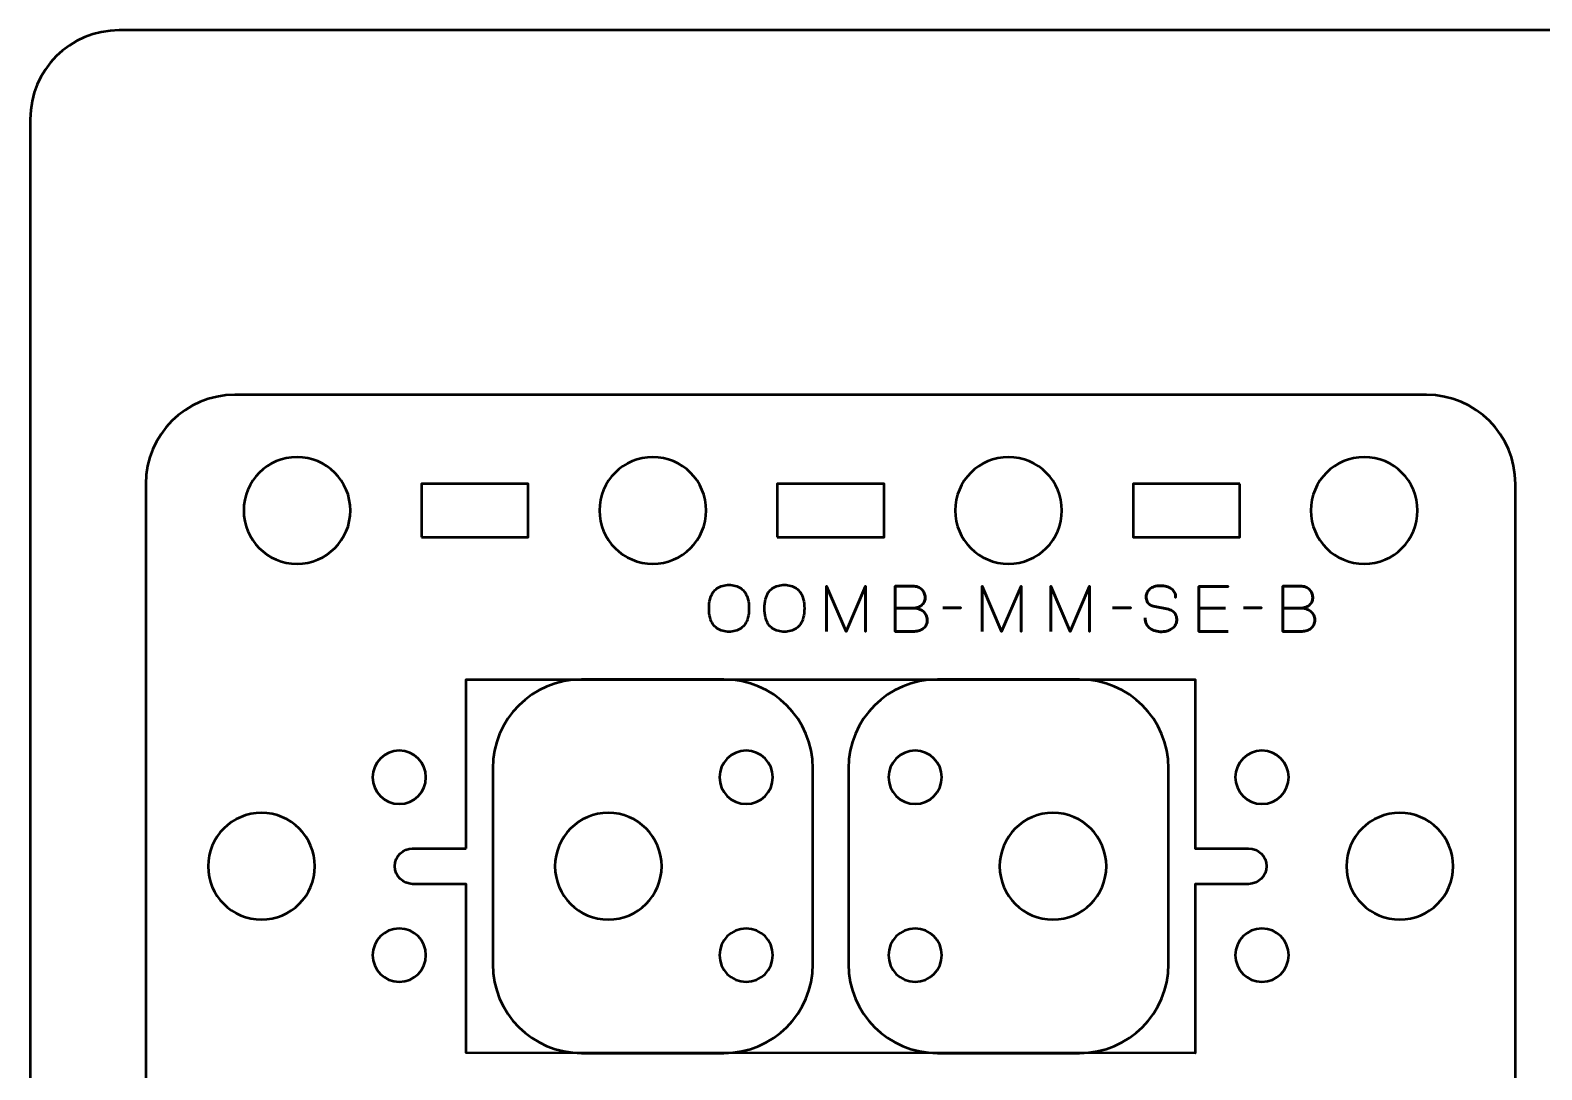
# Model space of a CAD drawing. Header units: centimetres. Extents: x -17.9 to -3.1, y -25.3 to -4.3.
# Drawn here: x -17.9 to -9.4, y -10.19 to -4.35 of the extents above; entities that cross this region are included whole.
import ezdxf

# ---------------------------------------------------------------- set-up
doc = ezdxf.new("R2010")
doc.units = ezdxf.units.CM
doc.header["$MEASUREMENT"] = 0
doc.layers.add('Layer 1', color=7, linetype='Continuous')

msp = doc.modelspace()

# ---------------------------------------------------------------- linework, layer by layer
at = {"layer": 'Layer 1', "color": 7, "lineweight": 53}
msp.add_open_spline([(-17.90003, -24.8499), (-17.90003, -24.8499), (-17.90003, -4.84994), (-17.90003, -4.84994), (-17.90003, -4.84994), (-17.90003, -4.57297), (-17.67694, -4.34998), (-17.39994, -4.34998), (-17.39994, -4.34998), (-17.39994, -4.34998), (-3.60007, -4.34998), (-3.60007, -4.34998), (-3.60007, -4.34998), (-3.32293, -4.34998), (-3.09997, -4.57297), (-3.09997, -4.84994), (-3.09997, -4.84994), (-3.09997, -4.84994), (-3.09997, -24.8499), (-3.09997, -24.8499), (-3.09997, -24.8499), (-3.09997, -25.1269), (-3.32293, -25.34999), (-3.60007, -25.34999), (-3.60007, -25.34999), (-3.60007, -25.34999), (-17.39994, -25.34999), (-17.39994, -25.34999), (-17.39994, -25.34999), (-17.67694, -25.34999), (-17.90003, -25.1269), (-17.90003, -24.8499)], degree=3, knots=[0, 0, 0, 0, 0.125, 0.125, 0.125, 0.125, 0.25, 0.25, 0.25, 0.25, 0.375, 0.375, 0.375, 0.375, 0.5, 0.5, 0.5, 0.5, 0.625, 0.625, 0.625, 0.625, 0.75, 0.75, 0.75, 0.75, 0.875, 0.875, 0.875, 0.875, 1, 1, 1, 1], dxfattribs=at)
at = {"layer": 'Layer 1', "color": 2, "lineweight": 53}
for points, knots in [([(-10.05011, -6.39998), (-9.77311, -6.39998), (-9.55001, -6.62307), (-9.55001, -6.90007), (-9.55001, -6.90007), (-9.55001, -6.90007), (-9.55001, -11.19993), (-9.55001, -11.19993), (-9.55001, -11.19993), (-9.55001, -11.47706), (-9.77311, -11.70002), (-10.05011, -11.70002), (-10.05011, -11.70002), (-12.8167, -11.70002), (-13.98332, -11.70002), (-16.74991, -11.70002), (-16.74991, -11.70002), (-17.02691, -11.70002), (-17.25001, -11.47693), (-17.25001, -11.19993), (-17.25001, -11.19993), (-17.25001, -11.19993), (-17.25001, -6.90007), (-17.25001, -6.90007), (-17.25001, -6.90007), (-17.25001, -6.62294), (-17.02691, -6.39998), (-16.74991, -6.39998), (-16.74991, -6.39998), (-13.98332, -6.39998), (-12.8167, -6.39998), (-10.05011, -6.39998)], [0, 0, 0, 0, 0.125, 0.125, 0.125, 0.125, 0.25, 0.25, 0.25, 0.25, 0.375, 0.375, 0.375, 0.375, 0.5, 0.5, 0.5, 0.5, 0.625, 0.625, 0.625, 0.625, 0.75, 0.75, 0.75, 0.75, 0.875, 0.875, 0.875, 0.875, 1, 1, 1, 1]), ([(-15.45001, -8.95002), (-15.45001, -8.95002), (-15.75006, -8.95002), (-15.75006, -8.95002), (-15.75006, -8.95002), (-15.80527, -8.95002), (-15.85006, -8.99481), (-15.85006, -9.05002), (-15.85006, -9.05002), (-15.85006, -9.10523), (-15.80527, -9.15002), (-15.75006, -9.15002), (-15.75006, -9.15002), (-15.75006, -9.15002), (-15.45001, -9.15002), (-15.45001, -9.15002), (-15.45001, -9.15002), (-15.45001, -9.15002), (-15.45001, -10.09999), (-15.45001, -10.09999), (-15.45001, -10.09999), (-15.45001, -10.09999), (-11.35001, -10.1), (-11.35001, -10.1), (-11.35001, -10.1), (-11.35001, -10.1), (-11.35001, -9.14998), (-11.35001, -9.14998), (-11.35001, -9.14998), (-11.35001, -9.14998), (-11.04996, -9.14998), (-11.04996, -9.14998), (-11.04996, -9.14998), (-10.99475, -9.14998), (-10.94996, -9.10519), (-10.94996, -9.04998), (-10.94996, -9.04998), (-10.94996, -8.99477), (-10.99475, -8.94998), (-11.04996, -8.94998), (-11.04996, -8.94998), (-11.04996, -8.94998), (-11.35001, -8.94998), (-11.35001, -8.94998), (-11.35001, -8.94998), (-11.35001, -8.94998), (-11.35001, -8.00001), (-11.35001, -8.00001), (-11.35001, -8.00001), (-11.35001, -8.00001), (-15.45001, -8), (-15.45001, -8), (-15.45001, -8), (-15.45001, -8), (-15.45001, -8.95002), (-15.45001, -8.95002)], [0, 0, 0, 0, 0.0714286, 0.0714286, 0.0714286, 0.0714286, 0.1428571, 0.1428571, 0.1428571, 0.1428571, 0.2142857, 0.2142857, 0.2142857, 0.2142857, 0.2857143, 0.2857143, 0.2857143, 0.2857143, 0.3571429, 0.3571429, 0.3571429, 0.3571429, 0.4285714, 0.4285714, 0.4285714, 0.4285714, 0.5, 0.5, 0.5, 0.5, 0.5714286, 0.5714286, 0.5714286, 0.5714286, 0.6428571, 0.6428571, 0.6428571, 0.6428571, 0.7142857, 0.7142857, 0.7142857, 0.7142857, 0.7857143, 0.7857143, 0.7857143, 0.7857143, 0.8571429, 0.8571429, 0.8571429, 0.8571429, 0.9285714, 0.9285714, 0.9285714, 0.9285714, 1, 1, 1, 1]), ([(-14.00011, -7.99998), (-13.72311, -7.99998), (-13.50001, -8.22307), (-13.50001, -8.50007), (-13.50001, -8.50007), (-13.50001, -8.50007), (-13.50001, -9.59993), (-13.50001, -9.59993), (-13.50001, -9.59993), (-13.50001, -9.87706), (-13.72311, -10.10002), (-14.00011, -10.10002), (-14.00011, -10.10002), (-14.00011, -10.10002), (-14.79991, -10.10002), (-14.79991, -10.10002), (-14.79991, -10.10002), (-15.07691, -10.10002), (-15.30001, -9.87693), (-15.30001, -9.59993), (-15.30001, -9.59993), (-15.30001, -9.59993), (-15.30001, -8.50007), (-15.30001, -8.50007), (-15.30001, -8.50007), (-15.30001, -8.22294), (-15.07691, -7.99998), (-14.79991, -7.99998), (-14.79991, -7.99998), (-14.79991, -7.99998), (-14.00011, -7.99998), (-14.00011, -7.99998)], [0, 0, 0, 0, 0.125, 0.125, 0.125, 0.125, 0.25, 0.25, 0.25, 0.25, 0.375, 0.375, 0.375, 0.375, 0.5, 0.5, 0.5, 0.5, 0.625, 0.625, 0.625, 0.625, 0.75, 0.75, 0.75, 0.75, 0.875, 0.875, 0.875, 0.875, 1, 1, 1, 1]), ([(-12.79991, -10.10002), (-13.07691, -10.10002), (-13.30001, -9.87693), (-13.30001, -9.59993), (-13.30001, -9.59993), (-13.30001, -9.59993), (-13.30001, -8.50007), (-13.30001, -8.50007), (-13.30001, -8.50007), (-13.30001, -8.22294), (-13.07691, -7.99998), (-12.79991, -7.99998), (-12.79991, -7.99998), (-12.79991, -7.99998), (-12.00011, -7.99998), (-12.00011, -7.99998), (-12.00011, -7.99998), (-11.72311, -7.99998), (-11.50001, -8.22307), (-11.50001, -8.50007), (-11.50001, -8.50007), (-11.50001, -8.50007), (-11.50001, -9.59993), (-11.50001, -9.59993), (-11.50001, -9.59993), (-11.50001, -9.87706), (-11.72311, -10.10002), (-12.00011, -10.10002), (-12.00011, -10.10002), (-12.00011, -10.10002), (-12.79991, -10.10002), (-12.79991, -10.10002)], [0, 0, 0, 0, 0.125, 0.125, 0.125, 0.125, 0.25, 0.25, 0.25, 0.25, 0.375, 0.375, 0.375, 0.375, 0.5, 0.5, 0.5, 0.5, 0.625, 0.625, 0.625, 0.625, 0.75, 0.75, 0.75, 0.75, 0.875, 0.875, 0.875, 0.875, 1, 1, 1, 1])]:
    msp.add_open_spline(points, degree=3, knots=knots, dxfattribs=at)
at = {"layer": 'Layer 1', "lineweight": 53}
for points in [[(-16.39998, -6.75001), (-16.23421, -6.75001), (-16.09998, -6.88433), (-16.09998, -7.05), (-16.09998, -7.05), (-16.09998, -7.21563), (-16.23421, -7.35), (-16.39998, -7.35), (-16.39998, -7.35), (-16.56564, -7.35), (-16.69998, -7.21563), (-16.69998, -7.05), (-16.69998, -7.05), (-16.69998, -6.88433), (-16.56564, -6.75001), (-16.39998, -6.75001)], [(-14.39992, -6.75001), (-14.23429, -6.75001), (-14.09991, -6.88433), (-14.09991, -7.05), (-14.09991, -7.05), (-14.09991, -7.21563), (-14.23429, -7.35), (-14.39992, -7.35), (-14.39992, -7.35), (-14.56569, -7.35), (-14.69992, -7.21563), (-14.69992, -7.05), (-14.69992, -7.05), (-14.69992, -6.88433), (-14.56569, -6.75001), (-14.39992, -6.75001)], [(-12.39992, -6.75001), (-12.23429, -6.75001), (-12.09991, -6.88433), (-12.09991, -7.05), (-12.09991, -7.05), (-12.09991, -7.21563), (-12.23429, -7.35), (-12.39992, -7.35), (-12.39992, -7.35), (-12.56569, -7.35), (-12.69992, -7.21563), (-12.69992, -7.05), (-12.69992, -7.05), (-12.69992, -6.88433), (-12.56569, -6.75001), (-12.39992, -6.75001)], [(-10.4001, -7.35001), (-10.56573, -7.35001), (-10.70011, -7.21578), (-10.70011, -7.05), (-10.70011, -7.05), (-10.70011, -6.88434), (-10.56573, -6.75), (-10.4001, -6.75), (-10.4001, -6.75), (-10.23433, -6.75), (-10.1001, -6.88434), (-10.1001, -7.05), (-10.1001, -7.05), (-10.1001, -7.21578), (-10.23433, -7.35001), (-10.4001, -7.35001)], [(-15.69996, -7.20007), (-15.69996, -7.20007), (-15.69996, -6.90007), (-15.69996, -6.90007), (-15.69996, -6.90007), (-15.69996, -6.90007), (-15.09997, -6.90007), (-15.09997, -6.90007), (-15.09997, -6.90007), (-15.09997, -6.90007), (-15.09997, -7.20007), (-15.09997, -7.20007), (-15.09997, -7.20007), (-15.09997, -7.20007), (-15.69996, -7.20007), (-15.69996, -7.20007)], [(-13.69996, -7.20007), (-13.69996, -7.20007), (-13.69996, -6.90007), (-13.69996, -6.90007), (-13.69996, -6.90007), (-13.69996, -6.90007), (-13.09997, -6.90007), (-13.09997, -6.90007), (-13.09997, -6.90007), (-13.09997, -6.90007), (-13.09997, -7.20007), (-13.09997, -7.20007), (-13.09997, -7.20007), (-13.09997, -7.20007), (-13.69996, -7.20007), (-13.69996, -7.20007)], [(-11.10006, -6.90007), (-11.10006, -6.90007), (-11.10006, -7.20008), (-11.10006, -7.20008), (-11.10006, -7.20008), (-11.10006, -7.20008), (-11.70005, -7.20008), (-11.70005, -7.20008), (-11.70005, -7.20008), (-11.70005, -7.20008), (-11.70005, -6.90007), (-11.70005, -6.90007), (-11.70005, -6.90007), (-11.70005, -6.90007), (-11.10006, -6.90007), (-11.10006, -6.90007)], [(-16.59998, -8.75001), (-16.43421, -8.75001), (-16.29998, -8.88433), (-16.29998, -9.05), (-16.29998, -9.05), (-16.29998, -9.21563), (-16.43421, -9.35), (-16.59998, -9.35), (-16.59998, -9.35), (-16.76564, -9.35), (-16.89998, -9.21563), (-16.89998, -9.05), (-16.89998, -9.05), (-16.89998, -8.88433), (-16.76564, -8.75001), (-16.59998, -8.75001)], [(-14.64998, -8.75001), (-14.48421, -8.75001), (-14.34998, -8.88433), (-14.34998, -9.05), (-14.34998, -9.05), (-14.34998, -9.21563), (-14.48421, -9.35), (-14.64998, -9.35), (-14.64998, -9.35), (-14.81564, -9.35), (-14.94998, -9.21563), (-14.94998, -9.05), (-14.94998, -9.05), (-14.94998, -8.88433), (-14.81564, -8.75001), (-14.64998, -8.75001)], [(-12.15004, -9.34999), (-12.31581, -9.34999), (-12.45004, -9.21567), (-12.45004, -9.05), (-12.45004, -9.05), (-12.45004, -8.88437), (-12.31581, -8.75), (-12.15004, -8.75), (-12.15004, -8.75), (-11.98438, -8.75), (-11.85004, -8.88437), (-11.85004, -9.05), (-11.85004, -9.05), (-11.85004, -9.21567), (-11.98438, -9.34999), (-12.15004, -9.34999)], [(-10.2001, -9.35001), (-10.36573, -9.35001), (-10.50011, -9.21578), (-10.50011, -9.05), (-10.50011, -9.05), (-10.50011, -8.88434), (-10.36573, -8.75), (-10.2001, -8.75), (-10.2001, -8.75), (-10.03433, -8.75), (-9.9001, -8.88434), (-9.9001, -9.05), (-9.9001, -9.05), (-9.9001, -9.21578), (-10.03433, -9.35001), (-10.2001, -9.35001)], [(-10.2001, -9.35001), (-10.36573, -9.35001), (-10.50011, -9.21578), (-10.50011, -9.05), (-10.50011, -9.05), (-10.50011, -8.88434), (-10.36573, -8.75), (-10.2001, -8.75), (-10.2001, -8.75), (-10.03433, -8.75), (-9.9001, -8.88434), (-9.9001, -9.05), (-9.9001, -9.05), (-9.9001, -9.21578), (-10.03433, -9.35001), (-10.2001, -9.35001)]]:
    msp.add_open_spline(points, degree=3, knots=[0, 0, 0, 0, 0.25, 0.25, 0.25, 0.25, 0.5, 0.5, 0.5, 0.5, 0.75, 0.75, 0.75, 0.75, 1, 1, 1, 1], dxfattribs=at)
at = {"layer": 'Layer 1', "color": 30, "lineweight": 53}
for points, knots in [([(-13.97156, -7.7316), (-13.95915, -7.73166), (-13.94739, -7.73019), (-13.93616, -7.7273), (-13.93616, -7.7273), (-13.92499, -7.72436), (-13.91476, -7.71978), (-13.90541, -7.71343), (-13.90541, -7.71343), (-13.89606, -7.70714), (-13.88795, -7.69885), (-13.88107, -7.68862), (-13.88107, -7.68862), (-13.87419, -7.67839), (-13.8689, -7.66598), (-13.86513, -7.6514), (-13.86513, -7.6514), (-13.86131, -7.63682), (-13.85943, -7.61982), (-13.85937, -7.60036), (-13.85937, -7.60036), (-13.85943, -7.5809), (-13.86131, -7.56391), (-13.86513, -7.54927), (-13.86513, -7.54927), (-13.8689, -7.53463), (-13.87419, -7.52216), (-13.88107, -7.51187), (-13.88107, -7.51187), (-13.88795, -7.50158), (-13.89606, -7.49323), (-13.90541, -7.48683), (-13.90541, -7.48683), (-13.91476, -7.48042), (-13.92499, -7.47577), (-13.93616, -7.47277), (-13.93616, -7.47277), (-13.94739, -7.46983), (-13.95915, -7.46836), (-13.97156, -7.46842), (-13.97156, -7.46842), (-13.98396, -7.46836), (-13.99572, -7.46983), (-14.00695, -7.47277), (-14.00695, -7.47277), (-14.01812, -7.47577), (-14.02835, -7.48042), (-14.0377, -7.48683), (-14.0377, -7.48683), (-14.04705, -7.49323), (-14.05516, -7.50158), (-14.06204, -7.51187), (-14.06204, -7.51187), (-14.06892, -7.52216), (-14.07421, -7.53463), (-14.07798, -7.54927), (-14.07798, -7.54927), (-14.0818, -7.56391), (-14.08368, -7.5809), (-14.08374, -7.60036), (-14.08374, -7.60036), (-14.08368, -7.61982), (-14.0818, -7.63682), (-14.07798, -7.6514), (-14.07798, -7.6514), (-14.07421, -7.66598), (-14.06892, -7.67839), (-14.06204, -7.68862), (-14.06204, -7.68862), (-14.05516, -7.69885), (-14.04705, -7.70714), (-14.0377, -7.71343), (-14.0377, -7.71343), (-14.02835, -7.71978), (-14.01812, -7.72436), (-14.00695, -7.7273), (-14.00695, -7.7273), (-13.99572, -7.73019), (-13.98396, -7.73166), (-13.97156, -7.7316)], [0, 0, 0, 0, 0.05, 0.05, 0.05, 0.05, 0.1, 0.1, 0.1, 0.1, 0.15, 0.15, 0.15, 0.15, 0.2, 0.2, 0.2, 0.2, 0.25, 0.25, 0.25, 0.25, 0.3, 0.3, 0.3, 0.3, 0.35, 0.35, 0.35, 0.35, 0.4, 0.4, 0.4, 0.4, 0.45, 0.45, 0.45, 0.45, 0.5, 0.5, 0.5, 0.5, 0.55, 0.55, 0.55, 0.55, 0.6, 0.6, 0.6, 0.6, 0.65, 0.65, 0.65, 0.65, 0.7, 0.7, 0.7, 0.7, 0.75, 0.75, 0.75, 0.75, 0.8, 0.8, 0.8, 0.8, 0.85, 0.85, 0.85, 0.85, 0.9, 0.9, 0.9, 0.9, 0.95, 0.95, 0.95, 0.95, 1, 1, 1, 1]), ([(-13.97156, -7.7316), (-13.95915, -7.73166), (-13.94739, -7.73019), (-13.93616, -7.7273), (-13.93616, -7.7273), (-13.92499, -7.72436), (-13.91476, -7.71978), (-13.90541, -7.71343), (-13.90541, -7.71343), (-13.89606, -7.70714), (-13.88795, -7.69885), (-13.88107, -7.68862), (-13.88107, -7.68862), (-13.87419, -7.67839), (-13.8689, -7.66598), (-13.86513, -7.6514), (-13.86513, -7.6514), (-13.86131, -7.63682), (-13.85943, -7.61982), (-13.85937, -7.60036), (-13.85937, -7.60036), (-13.85943, -7.5809), (-13.86131, -7.56391), (-13.86513, -7.54927), (-13.86513, -7.54927), (-13.8689, -7.53463), (-13.87419, -7.52216), (-13.88107, -7.51187), (-13.88107, -7.51187), (-13.88795, -7.50158), (-13.89606, -7.49323), (-13.90541, -7.48683), (-13.90541, -7.48683), (-13.91476, -7.48042), (-13.92499, -7.47577), (-13.93616, -7.47277), (-13.93616, -7.47277), (-13.94739, -7.46983), (-13.95915, -7.46836), (-13.97156, -7.46842), (-13.97156, -7.46842), (-13.98396, -7.46836), (-13.99572, -7.46983), (-14.00695, -7.47277), (-14.00695, -7.47277), (-14.01812, -7.47577), (-14.02835, -7.48042), (-14.0377, -7.48683), (-14.0377, -7.48683), (-14.04705, -7.49323), (-14.05516, -7.50158), (-14.06204, -7.51187), (-14.06204, -7.51187), (-14.06892, -7.52216), (-14.07421, -7.53463), (-14.07798, -7.54927), (-14.07798, -7.54927), (-14.0818, -7.56391), (-14.08368, -7.5809), (-14.08374, -7.60036), (-14.08374, -7.60036), (-14.08368, -7.61982), (-14.0818, -7.63682), (-14.07798, -7.6514), (-14.07798, -7.6514), (-14.07421, -7.66598), (-14.06892, -7.67839), (-14.06204, -7.68862), (-14.06204, -7.68862), (-14.05516, -7.69885), (-14.04705, -7.70714), (-14.0377, -7.71343), (-14.0377, -7.71343), (-14.02835, -7.71978), (-14.01812, -7.72436), (-14.00695, -7.7273), (-14.00695, -7.7273), (-13.99572, -7.73019), (-13.98396, -7.73166), (-13.97156, -7.7316)], [0, 0, 0, 0, 0.05, 0.05, 0.05, 0.05, 0.1, 0.1, 0.1, 0.1, 0.15, 0.15, 0.15, 0.15, 0.2, 0.2, 0.2, 0.2, 0.25, 0.25, 0.25, 0.25, 0.3, 0.3, 0.3, 0.3, 0.35, 0.35, 0.35, 0.35, 0.4, 0.4, 0.4, 0.4, 0.45, 0.45, 0.45, 0.45, 0.5, 0.5, 0.5, 0.5, 0.55, 0.55, 0.55, 0.55, 0.6, 0.6, 0.6, 0.6, 0.65, 0.65, 0.65, 0.65, 0.7, 0.7, 0.7, 0.7, 0.75, 0.75, 0.75, 0.75, 0.8, 0.8, 0.8, 0.8, 0.85, 0.85, 0.85, 0.85, 0.9, 0.9, 0.9, 0.9, 0.95, 0.95, 0.95, 0.95, 1, 1, 1, 1]), ([(-13.66006, -7.7316), (-13.64765, -7.73166), (-13.63589, -7.73019), (-13.62466, -7.7273), (-13.62466, -7.7273), (-13.61349, -7.72436), (-13.60326, -7.71978), (-13.59391, -7.71343), (-13.59391, -7.71343), (-13.58456, -7.70714), (-13.57645, -7.69885), (-13.56957, -7.68862), (-13.56957, -7.68862), (-13.56269, -7.67839), (-13.5574, -7.66598), (-13.55363, -7.6514), (-13.55363, -7.6514), (-13.54981, -7.63682), (-13.54793, -7.61982), (-13.54787, -7.60036), (-13.54787, -7.60036), (-13.54793, -7.5809), (-13.54981, -7.56391), (-13.55363, -7.54927), (-13.55363, -7.54927), (-13.5574, -7.53463), (-13.56269, -7.52216), (-13.56957, -7.51187), (-13.56957, -7.51187), (-13.57645, -7.50158), (-13.58456, -7.49323), (-13.59391, -7.48683), (-13.59391, -7.48683), (-13.60326, -7.48042), (-13.61349, -7.47577), (-13.62466, -7.47277), (-13.62466, -7.47277), (-13.63589, -7.46983), (-13.64765, -7.46836), (-13.66006, -7.46842), (-13.66006, -7.46842), (-13.67246, -7.46836), (-13.68422, -7.46983), (-13.69545, -7.47277), (-13.69545, -7.47277), (-13.70662, -7.47577), (-13.71685, -7.48042), (-13.7262, -7.48683), (-13.7262, -7.48683), (-13.73555, -7.49323), (-13.74366, -7.50158), (-13.75054, -7.51187), (-13.75054, -7.51187), (-13.75742, -7.52216), (-13.76271, -7.53463), (-13.76648, -7.54927), (-13.76648, -7.54927), (-13.7703, -7.56391), (-13.77218, -7.5809), (-13.77224, -7.60036), (-13.77224, -7.60036), (-13.77218, -7.61982), (-13.7703, -7.63682), (-13.76648, -7.6514), (-13.76648, -7.6514), (-13.76271, -7.66598), (-13.75742, -7.67839), (-13.75054, -7.68862), (-13.75054, -7.68862), (-13.74366, -7.69885), (-13.73555, -7.70714), (-13.7262, -7.71343), (-13.7262, -7.71343), (-13.71685, -7.71978), (-13.70662, -7.72436), (-13.69545, -7.7273), (-13.69545, -7.7273), (-13.68422, -7.73019), (-13.67246, -7.73166), (-13.66006, -7.7316)], [0, 0, 0, 0, 0.05, 0.05, 0.05, 0.05, 0.1, 0.1, 0.1, 0.1, 0.15, 0.15, 0.15, 0.15, 0.2, 0.2, 0.2, 0.2, 0.25, 0.25, 0.25, 0.25, 0.3, 0.3, 0.3, 0.3, 0.35, 0.35, 0.35, 0.35, 0.4, 0.4, 0.4, 0.4, 0.45, 0.45, 0.45, 0.45, 0.5, 0.5, 0.5, 0.5, 0.55, 0.55, 0.55, 0.55, 0.6, 0.6, 0.6, 0.6, 0.65, 0.65, 0.65, 0.65, 0.7, 0.7, 0.7, 0.7, 0.75, 0.75, 0.75, 0.75, 0.8, 0.8, 0.8, 0.8, 0.85, 0.85, 0.85, 0.85, 0.9, 0.9, 0.9, 0.9, 0.95, 0.95, 0.95, 0.95, 1, 1, 1, 1]), ([(-13.66006, -7.7316), (-13.64765, -7.73166), (-13.63589, -7.73019), (-13.62466, -7.7273), (-13.62466, -7.7273), (-13.61349, -7.72436), (-13.60326, -7.71978), (-13.59391, -7.71343), (-13.59391, -7.71343), (-13.58456, -7.70714), (-13.57645, -7.69885), (-13.56957, -7.68862), (-13.56957, -7.68862), (-13.56269, -7.67839), (-13.5574, -7.66598), (-13.55363, -7.6514), (-13.55363, -7.6514), (-13.54981, -7.63682), (-13.54793, -7.61982), (-13.54787, -7.60036), (-13.54787, -7.60036), (-13.54793, -7.5809), (-13.54981, -7.56391), (-13.55363, -7.54927), (-13.55363, -7.54927), (-13.5574, -7.53463), (-13.56269, -7.52216), (-13.56957, -7.51187), (-13.56957, -7.51187), (-13.57645, -7.50158), (-13.58456, -7.49323), (-13.59391, -7.48683), (-13.59391, -7.48683), (-13.60326, -7.48042), (-13.61349, -7.47577), (-13.62466, -7.47277), (-13.62466, -7.47277), (-13.63589, -7.46983), (-13.64765, -7.46836), (-13.66006, -7.46842), (-13.66006, -7.46842), (-13.67246, -7.46836), (-13.68422, -7.46983), (-13.69545, -7.47277), (-13.69545, -7.47277), (-13.70662, -7.47577), (-13.71685, -7.48042), (-13.7262, -7.48683), (-13.7262, -7.48683), (-13.73555, -7.49323), (-13.74366, -7.50158), (-13.75054, -7.51187), (-13.75054, -7.51187), (-13.75742, -7.52216), (-13.76271, -7.53463), (-13.76648, -7.54927), (-13.76648, -7.54927), (-13.7703, -7.56391), (-13.77218, -7.5809), (-13.77224, -7.60036), (-13.77224, -7.60036), (-13.77218, -7.61982), (-13.7703, -7.63682), (-13.76648, -7.6514), (-13.76648, -7.6514), (-13.76271, -7.66598), (-13.75742, -7.67839), (-13.75054, -7.68862), (-13.75054, -7.68862), (-13.74366, -7.69885), (-13.73555, -7.70714), (-13.7262, -7.71343), (-13.7262, -7.71343), (-13.71685, -7.71978), (-13.70662, -7.72436), (-13.69545, -7.7273), (-13.69545, -7.7273), (-13.68422, -7.73019), (-13.67246, -7.73166), (-13.66006, -7.7316)], [0, 0, 0, 0, 0.05, 0.05, 0.05, 0.05, 0.1, 0.1, 0.1, 0.1, 0.15, 0.15, 0.15, 0.15, 0.2, 0.2, 0.2, 0.2, 0.25, 0.25, 0.25, 0.25, 0.3, 0.3, 0.3, 0.3, 0.35, 0.35, 0.35, 0.35, 0.4, 0.4, 0.4, 0.4, 0.45, 0.45, 0.45, 0.45, 0.5, 0.5, 0.5, 0.5, 0.55, 0.55, 0.55, 0.55, 0.6, 0.6, 0.6, 0.6, 0.65, 0.65, 0.65, 0.65, 0.7, 0.7, 0.7, 0.7, 0.75, 0.75, 0.75, 0.75, 0.8, 0.8, 0.8, 0.8, 0.85, 0.85, 0.85, 0.85, 0.9, 0.9, 0.9, 0.9, 0.95, 0.95, 0.95, 0.95, 1, 1, 1, 1]), ([(-13.42264, -7.72948), (-13.42264, -7.72948), (-13.42264, -7.47513), (-13.42264, -7.47513), (-13.42264, -7.47513), (-13.42264, -7.47513), (-13.31328, -7.72948), (-13.31328, -7.72948), (-13.31328, -7.72948), (-13.31328, -7.72948), (-13.20356, -7.47513), (-13.20356, -7.47513), (-13.20356, -7.47513), (-13.20356, -7.47513), (-13.20356, -7.72948), (-13.20356, -7.72948), (-13.20356, -7.72948), (-13.20356, -7.72948), (-13.20356, -7.47513), (-13.20356, -7.47513), (-13.20356, -7.47513), (-13.20356, -7.47513), (-13.31328, -7.72948), (-13.31328, -7.72948), (-13.31328, -7.72948), (-13.31328, -7.72948), (-13.42264, -7.47513), (-13.42264, -7.47513), (-13.42264, -7.47513), (-13.42264, -7.47513), (-13.42264, -7.72948), (-13.42264, -7.72948)], [0, 0, 0, 0, 0.125, 0.125, 0.125, 0.125, 0.25, 0.25, 0.25, 0.25, 0.375, 0.375, 0.375, 0.375, 0.5, 0.5, 0.5, 0.5, 0.625, 0.625, 0.625, 0.625, 0.75, 0.75, 0.75, 0.75, 0.875, 0.875, 0.875, 0.875, 1, 1, 1, 1]), ([(-13.03705, -7.5986), (-13.03705, -7.5986), (-12.93933, -7.5986), (-12.93933, -7.5986), (-12.93933, -7.5986), (-12.92663, -7.59854), (-12.91581, -7.59678), (-12.9067, -7.59331), (-12.9067, -7.59331), (-12.89764, -7.5899), (-12.89029, -7.58525), (-12.88459, -7.57943), (-12.88459, -7.57943), (-12.87889, -7.57361), (-12.87477, -7.56702), (-12.87218, -7.55973), (-12.87218, -7.55973), (-12.86966, -7.5525), (-12.86848, -7.54498), (-12.86877, -7.53721), (-12.86877, -7.53721), (-12.86913, -7.52945), (-12.87077, -7.52193), (-12.87371, -7.51458), (-12.87371, -7.51458), (-12.87659, -7.50723), (-12.88094, -7.50058), (-12.88665, -7.49465), (-12.88665, -7.49465), (-12.89235, -7.48871), (-12.89947, -7.484), (-12.90811, -7.48053), (-12.90811, -7.48053), (-12.91675, -7.47701), (-12.92692, -7.47518), (-12.93862, -7.47513), (-12.93862, -7.47513), (-12.93862, -7.47513), (-13.03705, -7.47513), (-13.03705, -7.47513), (-13.03705, -7.47513), (-13.03705, -7.47513), (-13.03705, -7.72948), (-13.03705, -7.72948), (-13.03705, -7.72948), (-13.03705, -7.72948), (-12.92875, -7.72948), (-12.92875, -7.72948), (-12.92875, -7.72948), (-12.91863, -7.72948), (-12.90923, -7.72801), (-12.90052, -7.72513), (-12.90052, -7.72513), (-12.89182, -7.72219), (-12.88424, -7.71801), (-12.87765, -7.71243), (-12.87765, -7.71243), (-12.87113, -7.7069), (-12.86601, -7.7002), (-12.86236, -7.69226), (-12.86236, -7.69226), (-12.85872, -7.68432), (-12.85684, -7.67533), (-12.85678, -7.66527), (-12.85678, -7.66527), (-12.85701, -7.65516), (-12.85913, -7.64605), (-12.86319, -7.63787), (-12.86319, -7.63787), (-12.86724, -7.6297), (-12.87289, -7.62271), (-12.88018, -7.61683), (-12.88018, -7.61683), (-12.88747, -7.611), (-12.89617, -7.60648), (-12.90617, -7.60336), (-12.90617, -7.60336), (-12.91616, -7.60024), (-12.92722, -7.59866), (-12.93933, -7.5986), (-12.93933, -7.5986), (-12.92722, -7.59866), (-12.91616, -7.60024), (-12.90617, -7.60336), (-12.90617, -7.60336), (-12.89617, -7.60648), (-12.88747, -7.611), (-12.88018, -7.61683), (-12.88018, -7.61683), (-12.87289, -7.62271), (-12.86724, -7.6297), (-12.86319, -7.63787), (-12.86319, -7.63787), (-12.85913, -7.64605), (-12.85701, -7.65516), (-12.85678, -7.66527), (-12.85678, -7.66527), (-12.85684, -7.67533), (-12.85872, -7.68432), (-12.86236, -7.69226), (-12.86236, -7.69226), (-12.86601, -7.7002), (-12.87113, -7.7069), (-12.87765, -7.71243), (-12.87765, -7.71243), (-12.88424, -7.71801), (-12.89182, -7.72219), (-12.90052, -7.72513), (-12.90052, -7.72513), (-12.90923, -7.72801), (-12.91863, -7.72948), (-12.92875, -7.72948), (-12.92875, -7.72948), (-12.92875, -7.72948), (-13.03705, -7.72948), (-13.03705, -7.72948), (-13.03705, -7.72948), (-13.03705, -7.72948), (-13.03705, -7.47513), (-13.03705, -7.47513), (-13.03705, -7.47513), (-13.03705, -7.47513), (-12.93862, -7.47513), (-12.93862, -7.47513), (-12.93862, -7.47513), (-12.92692, -7.47518), (-12.91675, -7.47701), (-12.90811, -7.48053), (-12.90811, -7.48053), (-12.89947, -7.484), (-12.89235, -7.48871), (-12.88665, -7.49465), (-12.88665, -7.49465), (-12.88094, -7.50058), (-12.87659, -7.50723), (-12.87371, -7.51458), (-12.87371, -7.51458), (-12.87077, -7.52193), (-12.86913, -7.52945), (-12.86877, -7.53721), (-12.86877, -7.53721), (-12.86848, -7.54498), (-12.86966, -7.5525), (-12.87218, -7.55973), (-12.87218, -7.55973), (-12.87477, -7.56702), (-12.87889, -7.57361), (-12.88459, -7.57943), (-12.88459, -7.57943), (-12.89029, -7.58525), (-12.89764, -7.5899), (-12.9067, -7.59331), (-12.9067, -7.59331), (-12.91581, -7.59678), (-12.92663, -7.59854), (-12.93933, -7.5986), (-12.93933, -7.5986), (-12.93933, -7.5986), (-13.03705, -7.5986), (-13.03705, -7.5986)], [0, 0, 0, 0, 0.025, 0.025, 0.025, 0.025, 0.05, 0.05, 0.05, 0.05, 0.075, 0.075, 0.075, 0.075, 0.1, 0.1, 0.1, 0.1, 0.125, 0.125, 0.125, 0.125, 0.15, 0.15, 0.15, 0.15, 0.175, 0.175, 0.175, 0.175, 0.2, 0.2, 0.2, 0.2, 0.225, 0.225, 0.225, 0.225, 0.25, 0.25, 0.25, 0.25, 0.275, 0.275, 0.275, 0.275, 0.3, 0.3, 0.3, 0.3, 0.325, 0.325, 0.325, 0.325, 0.35, 0.35, 0.35, 0.35, 0.375, 0.375, 0.375, 0.375, 0.4, 0.4, 0.4, 0.4, 0.425, 0.425, 0.425, 0.425, 0.45, 0.45, 0.45, 0.45, 0.475, 0.475, 0.475, 0.475, 0.5, 0.5, 0.5, 0.5, 0.525, 0.525, 0.525, 0.525, 0.55, 0.55, 0.55, 0.55, 0.575, 0.575, 0.575, 0.575, 0.6, 0.6, 0.6, 0.6, 0.625, 0.625, 0.625, 0.625, 0.65, 0.65, 0.65, 0.65, 0.675, 0.675, 0.675, 0.675, 0.7, 0.7, 0.7, 0.7, 0.725, 0.725, 0.725, 0.725, 0.75, 0.75, 0.75, 0.75, 0.775, 0.775, 0.775, 0.775, 0.8, 0.8, 0.8, 0.8, 0.825, 0.825, 0.825, 0.825, 0.85, 0.85, 0.85, 0.85, 0.875, 0.875, 0.875, 0.875, 0.9, 0.9, 0.9, 0.9, 0.925, 0.925, 0.925, 0.925, 0.95, 0.95, 0.95, 0.95, 0.975, 0.975, 0.975, 0.975, 1, 1, 1, 1]), ([(-12.54845, -7.72948), (-12.54845, -7.72948), (-12.54845, -7.47513), (-12.54845, -7.47513), (-12.54845, -7.47513), (-12.54845, -7.47513), (-12.43909, -7.72948), (-12.43909, -7.72948), (-12.43909, -7.72948), (-12.43909, -7.72948), (-12.32937, -7.47513), (-12.32937, -7.47513), (-12.32937, -7.47513), (-12.32937, -7.47513), (-12.32937, -7.72948), (-12.32937, -7.72948), (-12.32937, -7.72948), (-12.32937, -7.72948), (-12.32937, -7.47513), (-12.32937, -7.47513), (-12.32937, -7.47513), (-12.32937, -7.47513), (-12.43909, -7.72948), (-12.43909, -7.72948), (-12.43909, -7.72948), (-12.43909, -7.72948), (-12.54845, -7.47513), (-12.54845, -7.47513), (-12.54845, -7.47513), (-12.54845, -7.47513), (-12.54845, -7.72948), (-12.54845, -7.72948)], [0, 0, 0, 0, 0.125, 0.125, 0.125, 0.125, 0.25, 0.25, 0.25, 0.25, 0.375, 0.375, 0.375, 0.375, 0.5, 0.5, 0.5, 0.5, 0.625, 0.625, 0.625, 0.625, 0.75, 0.75, 0.75, 0.75, 0.875, 0.875, 0.875, 0.875, 1, 1, 1, 1]), ([(-12.16286, -7.72948), (-12.16286, -7.72948), (-12.16286, -7.47513), (-12.16286, -7.47513), (-12.16286, -7.47513), (-12.16286, -7.47513), (-12.0535, -7.72948), (-12.0535, -7.72948), (-12.0535, -7.72948), (-12.0535, -7.72948), (-11.94378, -7.47513), (-11.94378, -7.47513), (-11.94378, -7.47513), (-11.94378, -7.47513), (-11.94378, -7.72948), (-11.94378, -7.72948), (-11.94378, -7.72948), (-11.94378, -7.72948), (-11.94378, -7.47513), (-11.94378, -7.47513), (-11.94378, -7.47513), (-11.94378, -7.47513), (-12.0535, -7.72948), (-12.0535, -7.72948), (-12.0535, -7.72948), (-12.0535, -7.72948), (-12.16286, -7.47513), (-12.16286, -7.47513), (-12.16286, -7.47513), (-12.16286, -7.47513), (-12.16286, -7.72948), (-12.16286, -7.72948)], [0, 0, 0, 0, 0.125, 0.125, 0.125, 0.125, 0.25, 0.25, 0.25, 0.25, 0.375, 0.375, 0.375, 0.375, 0.5, 0.5, 0.5, 0.5, 0.625, 0.625, 0.625, 0.625, 0.75, 0.75, 0.75, 0.75, 0.875, 0.875, 0.875, 0.875, 1, 1, 1, 1]), ([(-11.63192, -7.65257), (-11.6318, -7.66663), (-11.62933, -7.67868), (-11.62439, -7.68873), (-11.62439, -7.68873), (-11.61951, -7.69873), (-11.61269, -7.7069), (-11.60411, -7.71325), (-11.60411, -7.71325), (-11.59547, -7.71954), (-11.58553, -7.72419), (-11.5743, -7.72719), (-11.5743, -7.72719), (-11.56313, -7.73013), (-11.55113, -7.7316), (-11.53843, -7.7316), (-11.53843, -7.7316), (-11.52562, -7.73154), (-11.51409, -7.72966), (-11.5038, -7.72607), (-11.5038, -7.72607), (-11.49357, -7.72248), (-11.48481, -7.71766), (-11.47746, -7.71161), (-11.47746, -7.71161), (-11.47017, -7.70555), (-11.46453, -7.69879), (-11.46053, -7.69126), (-11.46053, -7.69126), (-11.45653, -7.68374), (-11.45441, -7.67603), (-11.45412, -7.6681), (-11.45412, -7.6681), (-11.45377, -7.65769), (-11.45529, -7.64816), (-11.45865, -7.63958), (-11.45865, -7.63958), (-11.462, -7.631), (-11.46717, -7.62382), (-11.47417, -7.61794), (-11.47417, -7.61794), (-11.48111, -7.61206), (-11.48987, -7.60795), (-11.50033, -7.60565), (-11.50033, -7.60565), (-11.50033, -7.60565), (-11.58676, -7.58696), (-11.58676, -7.58696), (-11.58676, -7.58696), (-11.59488, -7.58525), (-11.60187, -7.58237), (-11.60764, -7.57837), (-11.60764, -7.57837), (-11.6134, -7.57432), (-11.61787, -7.56873), (-11.62092, -7.56156), (-11.62092, -7.56156), (-11.62398, -7.55444), (-11.62557, -7.54539), (-11.62557, -7.53439), (-11.62557, -7.53439), (-11.62557, -7.52604), (-11.62386, -7.51816), (-11.6204, -7.51076), (-11.6204, -7.51076), (-11.61699, -7.50335), (-11.61193, -7.49682), (-11.60528, -7.49106), (-11.60528, -7.49106), (-11.59864, -7.48536), (-11.59041, -7.48089), (-11.58065, -7.47765), (-11.58065, -7.47765), (-11.57083, -7.47436), (-11.5596, -7.47271), (-11.5469, -7.47266), (-11.5469, -7.47266), (-11.53414, -7.47266), (-11.52244, -7.47413), (-11.51174, -7.47707), (-11.51174, -7.47707), (-11.5011, -7.48001), (-11.49187, -7.48424), (-11.4841, -7.48988), (-11.4841, -7.48988), (-11.47634, -7.49553), (-11.47035, -7.50247), (-11.46623, -7.51058), (-11.46623, -7.51058), (-11.46211, -7.51875), (-11.46017, -7.5281), (-11.46047, -7.53863), (-11.46047, -7.53863), (-11.46017, -7.5281), (-11.46211, -7.51875), (-11.46623, -7.51058), (-11.46623, -7.51058), (-11.47035, -7.50247), (-11.47634, -7.49553), (-11.4841, -7.48988), (-11.4841, -7.48988), (-11.49187, -7.48424), (-11.5011, -7.48001), (-11.51174, -7.47707), (-11.51174, -7.47707), (-11.52244, -7.47413), (-11.53414, -7.47266), (-11.5469, -7.47266), (-11.5469, -7.47266), (-11.5596, -7.47271), (-11.57083, -7.47436), (-11.58065, -7.47765), (-11.58065, -7.47765), (-11.59041, -7.48089), (-11.59864, -7.48536), (-11.60528, -7.49106), (-11.60528, -7.49106), (-11.61193, -7.49682), (-11.61699, -7.50335), (-11.6204, -7.51076), (-11.6204, -7.51076), (-11.62386, -7.51816), (-11.62557, -7.52604), (-11.62557, -7.53439), (-11.62557, -7.53439), (-11.62557, -7.54539), (-11.62404, -7.55444), (-11.6211, -7.5615), (-11.6211, -7.5615), (-11.6181, -7.56861), (-11.61369, -7.57414), (-11.60793, -7.5782), (-11.60793, -7.5782), (-11.60217, -7.58219), (-11.59511, -7.58513), (-11.58676, -7.58696), (-11.58676, -7.58696), (-11.58676, -7.58696), (-11.50033, -7.60565), (-11.50033, -7.60565), (-11.50033, -7.60565), (-11.48963, -7.60795), (-11.48081, -7.61206), (-11.47387, -7.61794), (-11.47387, -7.61794), (-11.46688, -7.62382), (-11.46176, -7.631), (-11.45847, -7.63958), (-11.45847, -7.63958), (-11.45524, -7.64816), (-11.45377, -7.65769), (-11.45412, -7.6681), (-11.45412, -7.6681), (-11.45441, -7.67603), (-11.45653, -7.68374), (-11.46053, -7.69126), (-11.46053, -7.69126), (-11.46453, -7.69879), (-11.47017, -7.70555), (-11.47746, -7.71161), (-11.47746, -7.71161), (-11.48481, -7.71766), (-11.49357, -7.72248), (-11.5038, -7.72607), (-11.5038, -7.72607), (-11.51409, -7.72966), (-11.52562, -7.73154), (-11.53843, -7.7316), (-11.53843, -7.7316), (-11.55113, -7.7316), (-11.56313, -7.73013), (-11.5743, -7.72719), (-11.5743, -7.72719), (-11.58553, -7.72419), (-11.59547, -7.71954), (-11.60411, -7.71325), (-11.60411, -7.71325), (-11.61269, -7.7069), (-11.61951, -7.69873), (-11.62439, -7.68873), (-11.62439, -7.68873), (-11.62933, -7.67868), (-11.6318, -7.66663), (-11.63192, -7.65257)], [0, 0, 0, 0, 0.0217391, 0.0217391, 0.0217391, 0.0217391, 0.0434783, 0.0434783, 0.0434783, 0.0434783, 0.0652174, 0.0652174, 0.0652174, 0.0652174, 0.0869565, 0.0869565, 0.0869565, 0.0869565, 0.1086957, 0.1086957, 0.1086957, 0.1086957, 0.1304348, 0.1304348, 0.1304348, 0.1304348, 0.1521739, 0.1521739, 0.1521739, 0.1521739, 0.173913, 0.173913, 0.173913, 0.173913, 0.1956522, 0.1956522, 0.1956522, 0.1956522, 0.2173913, 0.2173913, 0.2173913, 0.2173913, 0.2391304, 0.2391304, 0.2391304, 0.2391304, 0.2608696, 0.2608696, 0.2608696, 0.2608696, 0.2826087, 0.2826087, 0.2826087, 0.2826087, 0.3043478, 0.3043478, 0.3043478, 0.3043478, 0.326087, 0.326087, 0.326087, 0.326087, 0.3478261, 0.3478261, 0.3478261, 0.3478261, 0.3695652, 0.3695652, 0.3695652, 0.3695652, 0.3913043, 0.3913043, 0.3913043, 0.3913043, 0.4130435, 0.4130435, 0.4130435, 0.4130435, 0.4347826, 0.4347826, 0.4347826, 0.4347826, 0.4565217, 0.4565217, 0.4565217, 0.4565217, 0.4782609, 0.4782609, 0.4782609, 0.4782609, 0.5, 0.5, 0.5, 0.5, 0.5217391, 0.5217391, 0.5217391, 0.5217391, 0.5434783, 0.5434783, 0.5434783, 0.5434783, 0.5652174, 0.5652174, 0.5652174, 0.5652174, 0.5869565, 0.5869565, 0.5869565, 0.5869565, 0.6086957, 0.6086957, 0.6086957, 0.6086957, 0.6304348, 0.6304348, 0.6304348, 0.6304348, 0.6521739, 0.6521739, 0.6521739, 0.6521739, 0.673913, 0.673913, 0.673913, 0.673913, 0.6956522, 0.6956522, 0.6956522, 0.6956522, 0.7173913, 0.7173913, 0.7173913, 0.7173913, 0.7391304, 0.7391304, 0.7391304, 0.7391304, 0.7608696, 0.7608696, 0.7608696, 0.7608696, 0.7826087, 0.7826087, 0.7826087, 0.7826087, 0.8043478, 0.8043478, 0.8043478, 0.8043478, 0.826087, 0.826087, 0.826087, 0.826087, 0.8478261, 0.8478261, 0.8478261, 0.8478261, 0.8695652, 0.8695652, 0.8695652, 0.8695652, 0.8913043, 0.8913043, 0.8913043, 0.8913043, 0.9130435, 0.9130435, 0.9130435, 0.9130435, 0.9347826, 0.9347826, 0.9347826, 0.9347826, 0.9565217, 0.9565217, 0.9565217, 0.9565217, 0.9782609, 0.9782609, 0.9782609, 0.9782609, 1, 1, 1, 1]), ([(-11.16589, -7.72948), (-11.16589, -7.72948), (-11.33029, -7.72948), (-11.33029, -7.72948), (-11.33029, -7.72948), (-11.33029, -7.72948), (-11.33029, -7.47654), (-11.33029, -7.47654), (-11.33029, -7.47654), (-11.33029, -7.47654), (-11.16589, -7.47654), (-11.16589, -7.47654), (-11.16589, -7.47654), (-11.16589, -7.47654), (-11.33029, -7.47654), (-11.33029, -7.47654), (-11.33029, -7.47654), (-11.33029, -7.47654), (-11.33029, -7.72948), (-11.33029, -7.72948), (-11.33029, -7.72948), (-11.33029, -7.72948), (-11.16589, -7.72948), (-11.16589, -7.72948)], [0, 0, 0, 0, 0.1666667, 0.1666667, 0.1666667, 0.1666667, 0.3333333, 0.3333333, 0.3333333, 0.3333333, 0.5, 0.5, 0.5, 0.5, 0.6666667, 0.6666667, 0.6666667, 0.6666667, 0.8333333, 0.8333333, 0.8333333, 0.8333333, 1, 1, 1, 1]), ([(-10.85827, -7.5986), (-10.85827, -7.5986), (-10.76055, -7.5986), (-10.76055, -7.5986), (-10.76055, -7.5986), (-10.74785, -7.59854), (-10.73703, -7.59678), (-10.72792, -7.59331), (-10.72792, -7.59331), (-10.71886, -7.5899), (-10.71151, -7.58525), (-10.70581, -7.57943), (-10.70581, -7.57943), (-10.70011, -7.57361), (-10.69599, -7.56702), (-10.6934, -7.55973), (-10.6934, -7.55973), (-10.69088, -7.5525), (-10.6897, -7.54498), (-10.68999, -7.53721), (-10.68999, -7.53721), (-10.69035, -7.52945), (-10.69199, -7.52193), (-10.69493, -7.51458), (-10.69493, -7.51458), (-10.69781, -7.50723), (-10.70216, -7.50058), (-10.70787, -7.49465), (-10.70787, -7.49465), (-10.71357, -7.48871), (-10.72069, -7.484), (-10.72933, -7.48053), (-10.72933, -7.48053), (-10.73797, -7.47701), (-10.74814, -7.47518), (-10.75984, -7.47513), (-10.75984, -7.47513), (-10.75984, -7.47513), (-10.85827, -7.47513), (-10.85827, -7.47513), (-10.85827, -7.47513), (-10.85827, -7.47513), (-10.85827, -7.72948), (-10.85827, -7.72948), (-10.85827, -7.72948), (-10.85827, -7.72948), (-10.74997, -7.72948), (-10.74997, -7.72948), (-10.74997, -7.72948), (-10.73985, -7.72948), (-10.73045, -7.72801), (-10.72174, -7.72513), (-10.72174, -7.72513), (-10.71304, -7.72219), (-10.70546, -7.71801), (-10.69887, -7.71243), (-10.69887, -7.71243), (-10.69235, -7.7069), (-10.68723, -7.7002), (-10.68358, -7.69226), (-10.68358, -7.69226), (-10.67994, -7.68432), (-10.67806, -7.67533), (-10.678, -7.66527), (-10.678, -7.66527), (-10.67823, -7.65516), (-10.68035, -7.64605), (-10.68441, -7.63787), (-10.68441, -7.63787), (-10.68846, -7.6297), (-10.69411, -7.62271), (-10.7014, -7.61683), (-10.7014, -7.61683), (-10.70869, -7.611), (-10.71739, -7.60648), (-10.72739, -7.60336), (-10.72739, -7.60336), (-10.73738, -7.60024), (-10.74844, -7.59866), (-10.76055, -7.5986), (-10.76055, -7.5986), (-10.74844, -7.59866), (-10.73738, -7.60024), (-10.72739, -7.60336), (-10.72739, -7.60336), (-10.71739, -7.60648), (-10.70869, -7.611), (-10.7014, -7.61683), (-10.7014, -7.61683), (-10.69411, -7.62271), (-10.68846, -7.6297), (-10.68441, -7.63787), (-10.68441, -7.63787), (-10.68035, -7.64605), (-10.67823, -7.65516), (-10.678, -7.66527), (-10.678, -7.66527), (-10.67806, -7.67533), (-10.67994, -7.68432), (-10.68358, -7.69226), (-10.68358, -7.69226), (-10.68723, -7.7002), (-10.69235, -7.7069), (-10.69887, -7.71243), (-10.69887, -7.71243), (-10.70546, -7.71801), (-10.71304, -7.72219), (-10.72174, -7.72513), (-10.72174, -7.72513), (-10.73045, -7.72801), (-10.73985, -7.72948), (-10.74997, -7.72948), (-10.74997, -7.72948), (-10.74997, -7.72948), (-10.85827, -7.72948), (-10.85827, -7.72948), (-10.85827, -7.72948), (-10.85827, -7.72948), (-10.85827, -7.47513), (-10.85827, -7.47513), (-10.85827, -7.47513), (-10.85827, -7.47513), (-10.75984, -7.47513), (-10.75984, -7.47513), (-10.75984, -7.47513), (-10.74814, -7.47518), (-10.73797, -7.47701), (-10.72933, -7.48053), (-10.72933, -7.48053), (-10.72069, -7.484), (-10.71357, -7.48871), (-10.70787, -7.49465), (-10.70787, -7.49465), (-10.70216, -7.50058), (-10.69781, -7.50723), (-10.69493, -7.51458), (-10.69493, -7.51458), (-10.69199, -7.52193), (-10.69035, -7.52945), (-10.68999, -7.53721), (-10.68999, -7.53721), (-10.6897, -7.54498), (-10.69088, -7.5525), (-10.6934, -7.55973), (-10.6934, -7.55973), (-10.69599, -7.56702), (-10.70011, -7.57361), (-10.70581, -7.57943), (-10.70581, -7.57943), (-10.71151, -7.58525), (-10.71886, -7.5899), (-10.72792, -7.59331), (-10.72792, -7.59331), (-10.73703, -7.59678), (-10.74785, -7.59854), (-10.76055, -7.5986), (-10.76055, -7.5986), (-10.76055, -7.5986), (-10.85827, -7.5986), (-10.85827, -7.5986)], [0, 0, 0, 0, 0.025, 0.025, 0.025, 0.025, 0.05, 0.05, 0.05, 0.05, 0.075, 0.075, 0.075, 0.075, 0.1, 0.1, 0.1, 0.1, 0.125, 0.125, 0.125, 0.125, 0.15, 0.15, 0.15, 0.15, 0.175, 0.175, 0.175, 0.175, 0.2, 0.2, 0.2, 0.2, 0.225, 0.225, 0.225, 0.225, 0.25, 0.25, 0.25, 0.25, 0.275, 0.275, 0.275, 0.275, 0.3, 0.3, 0.3, 0.3, 0.325, 0.325, 0.325, 0.325, 0.35, 0.35, 0.35, 0.35, 0.375, 0.375, 0.375, 0.375, 0.4, 0.4, 0.4, 0.4, 0.425, 0.425, 0.425, 0.425, 0.45, 0.45, 0.45, 0.45, 0.475, 0.475, 0.475, 0.475, 0.5, 0.5, 0.5, 0.5, 0.525, 0.525, 0.525, 0.525, 0.55, 0.55, 0.55, 0.55, 0.575, 0.575, 0.575, 0.575, 0.6, 0.6, 0.6, 0.6, 0.625, 0.625, 0.625, 0.625, 0.65, 0.65, 0.65, 0.65, 0.675, 0.675, 0.675, 0.675, 0.7, 0.7, 0.7, 0.7, 0.725, 0.725, 0.725, 0.725, 0.75, 0.75, 0.75, 0.75, 0.775, 0.775, 0.775, 0.775, 0.8, 0.8, 0.8, 0.8, 0.825, 0.825, 0.825, 0.825, 0.85, 0.85, 0.85, 0.85, 0.875, 0.875, 0.875, 0.875, 0.9, 0.9, 0.9, 0.9, 0.925, 0.925, 0.925, 0.925, 0.95, 0.95, 0.95, 0.95, 0.975, 0.975, 0.975, 0.975, 1, 1, 1, 1]), ([(-12.77, -7.59648), (-12.77, -7.59648), (-12.66734, -7.59648), (-12.66734, -7.59648), (-12.66734, -7.59648), (-12.66734, -7.59648), (-12.77, -7.59648), (-12.77, -7.59648)], [0, 0, 0, 0, 0.5, 0.5, 0.5, 0.5, 1, 1, 1, 1]), ([(-11.81537, -7.59648), (-11.81537, -7.59648), (-11.71271, -7.59648), (-11.71271, -7.59648), (-11.71271, -7.59648), (-11.71271, -7.59648), (-11.81537, -7.59648), (-11.81537, -7.59648)], [0, 0, 0, 0, 0.5, 0.5, 0.5, 0.5, 1, 1, 1, 1]), ([(-11.18001, -7.5993), (-11.18001, -7.5993), (-11.33029, -7.5993), (-11.33029, -7.5993), (-11.33029, -7.5993), (-11.33029, -7.5993), (-11.18001, -7.5993), (-11.18001, -7.5993)], [0, 0, 0, 0, 0.5, 0.5, 0.5, 0.5, 1, 1, 1, 1]), ([(-11.07982, -7.59648), (-11.07982, -7.59648), (-10.97716, -7.59648), (-10.97716, -7.59648), (-10.97716, -7.59648), (-10.97716, -7.59648), (-11.07982, -7.59648), (-11.07982, -7.59648)], [0, 0, 0, 0, 0.5, 0.5, 0.5, 0.5, 1, 1, 1, 1])]:
    msp.add_open_spline(points, degree=3, knots=knots, dxfattribs=at)
at = {"layer": 'Layer 1', "color": 250, "lineweight": 53}
for points in [[(-15.82506, -8.40002), (-15.74244, -8.40002), (-15.67506, -8.46741), (-15.67506, -8.55003), (-15.67506, -8.55003), (-15.67506, -8.63263), (-15.74244, -8.70002), (-15.82506, -8.70002), (-15.82506, -8.70002), (-15.90768, -8.70002), (-15.97506, -8.63263), (-15.97506, -8.55003), (-15.97506, -8.55003), (-15.97506, -8.46741), (-15.90768, -8.40002), (-15.82506, -8.40002)], [(-13.87506, -8.40002), (-13.79244, -8.40002), (-13.72506, -8.46741), (-13.72506, -8.55003), (-13.72506, -8.55003), (-13.72506, -8.63263), (-13.79244, -8.70002), (-13.87506, -8.70002), (-13.87506, -8.70002), (-13.95768, -8.70002), (-14.02506, -8.63263), (-14.02506, -8.55003), (-14.02506, -8.55003), (-14.02506, -8.46741), (-13.95768, -8.40002), (-13.87506, -8.40002)], [(-12.92496, -8.69998), (-13.00758, -8.69998), (-13.07496, -8.63259), (-13.07496, -8.54998), (-13.07496, -8.54998), (-13.07496, -8.46737), (-13.00758, -8.39998), (-12.92496, -8.39998), (-12.92496, -8.39998), (-12.84234, -8.39998), (-12.77496, -8.46737), (-12.77496, -8.54998), (-12.77496, -8.54998), (-12.77496, -8.63259), (-12.84234, -8.69998), (-12.92496, -8.69998)], [(-10.97496, -8.69998), (-11.05758, -8.69998), (-11.12496, -8.63259), (-11.12496, -8.54998), (-11.12496, -8.54998), (-11.12496, -8.46737), (-11.05758, -8.39998), (-10.97496, -8.39998), (-10.97496, -8.39998), (-10.89234, -8.39998), (-10.82496, -8.46737), (-10.82496, -8.54998), (-10.82496, -8.54998), (-10.82496, -8.63259), (-10.89234, -8.69998), (-10.97496, -8.69998)], [(-10.97496, -8.69998), (-11.05758, -8.69998), (-11.12496, -8.63259), (-11.12496, -8.54998), (-11.12496, -8.54998), (-11.12496, -8.46737), (-11.05758, -8.39998), (-10.97496, -8.39998), (-10.97496, -8.39998), (-10.89234, -8.39998), (-10.82496, -8.46737), (-10.82496, -8.54998), (-10.82496, -8.54998), (-10.82496, -8.63259), (-10.89234, -8.69998), (-10.97496, -8.69998)], [(-15.82506, -9.40002), (-15.74244, -9.40002), (-15.67506, -9.46741), (-15.67506, -9.55002), (-15.67506, -9.55002), (-15.67506, -9.63263), (-15.74244, -9.70002), (-15.82506, -9.70002), (-15.82506, -9.70002), (-15.90768, -9.70002), (-15.97506, -9.63263), (-15.97506, -9.55002), (-15.97506, -9.55002), (-15.97506, -9.46741), (-15.90768, -9.40002), (-15.82506, -9.40002)], [(-13.87506, -9.40002), (-13.79244, -9.40002), (-13.72506, -9.46741), (-13.72506, -9.55002), (-13.72506, -9.55002), (-13.72506, -9.63263), (-13.79244, -9.70002), (-13.87506, -9.70002), (-13.87506, -9.70002), (-13.95768, -9.70002), (-14.02506, -9.63263), (-14.02506, -9.55002), (-14.02506, -9.55002), (-14.02506, -9.46741), (-13.95768, -9.40002), (-13.87506, -9.40002)], [(-12.92496, -9.69998), (-13.00758, -9.69998), (-13.07496, -9.63259), (-13.07496, -9.54997), (-13.07496, -9.54997), (-13.07496, -9.46737), (-13.00758, -9.39998), (-12.92496, -9.39998), (-12.92496, -9.39998), (-12.84234, -9.39998), (-12.77496, -9.46737), (-12.77496, -9.54997), (-12.77496, -9.54997), (-12.77496, -9.63259), (-12.84234, -9.69998), (-12.92496, -9.69998)], [(-10.97496, -9.69998), (-11.05758, -9.69998), (-11.12496, -9.63259), (-11.12496, -9.54997), (-11.12496, -9.54997), (-11.12496, -9.46737), (-11.05758, -9.39998), (-10.97496, -9.39998), (-10.97496, -9.39998), (-10.89234, -9.39998), (-10.82496, -9.46737), (-10.82496, -9.54997), (-10.82496, -9.54997), (-10.82496, -9.63259), (-10.89234, -9.69998), (-10.97496, -9.69998)], [(-10.97496, -9.69998), (-11.05758, -9.69998), (-11.12496, -9.63259), (-11.12496, -9.54997), (-11.12496, -9.54997), (-11.12496, -9.46737), (-11.05758, -9.39998), (-10.97496, -9.39998), (-10.97496, -9.39998), (-10.89234, -9.39998), (-10.82496, -9.46737), (-10.82496, -9.54997), (-10.82496, -9.54997), (-10.82496, -9.63259), (-10.89234, -9.69998), (-10.97496, -9.69998)]]:
    msp.add_open_spline(points, degree=3, knots=[0, 0, 0, 0, 0.25, 0.25, 0.25, 0.25, 0.5, 0.5, 0.5, 0.5, 0.75, 0.75, 0.75, 0.75, 1, 1, 1, 1], dxfattribs=at)

doc.saveas('drawing.dxf')
